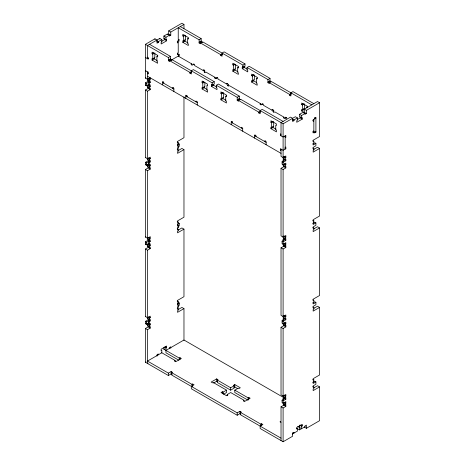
<?xml version="1.0" encoding="UTF-8"?>
<svg xmlns="http://www.w3.org/2000/svg" width="465" height="465" viewBox="0 0 465 465"><rect width="100%" height="100%" fill="white"/><g stroke="black" fill="none" stroke-linecap="round" stroke-linejoin="round"><path stroke-width="0.7" d="M148.004 78.794L149.55 79.684L150.242 79.288L150.242 77.702L147.486 79.288L145.423 78.097L145.423 44.315L154.944 38.816L157.007 40.007L157.007 43.187L158.385 42.391L158.385 41.6L161.826 39.612L161.826 41.995L161.14 42.391L161.14 43.983L166.644 40.804L166.644 39.211L165.959 39.612L163.889 38.421L163.889 36.032L167.336 34.05L169.4 35.241L169.4 36.032L170.777 35.241L170.777 32.062L183.971 24.442L183.971 28.667M170.777 35.241L168.708 34.05L168.708 30.87L181.902 23.25L183.971 24.442M161.826 39.612L159.762 38.421L147.486 45.506L147.486 58.753L148.515 58.16M167.679 34.643L168.708 34.05M163.889 38.421L164.366 38.147M163.889 36.032L165.959 37.229L169.4 35.241M161.483 41.397L164.581 39.612L166.644 40.804M145.934 57.265L145.423 57.561L148.172 59.154L148.172 57.561L147.486 57.166M154.828 52.923L154.828 57.695L152.764 58.886L152.072 58.491L152.072 60.078L157.583 63.257L157.583 61.671L156.891 61.27L156.891 56.503L157.583 56.899L157.583 55.312L152.072 52.132L152.072 53.719L153.624 52.824M185.576 35.852L185.576 39.944L183.512 41.135L182.821 40.74L182.821 42.327L188.331 45.506L188.331 43.919L187.639 43.518L187.639 38.752L188.331 39.147L188.331 37.56L182.821 34.381L182.821 35.968L184.373 35.073M152.072 53.719L152.764 54.114L154.31 53.225M182.821 35.968L183.512 36.363L185.058 35.474M177.822 40.763L178.92 41.402L178.92 39.81L179.263 39.612M178.92 40.606L177.543 41.402L177.543 42.989L178.234 42.594L178.234 52.661L177.543 53.057L177.543 54.649L178.752 53.952M156.891 56.503L157.926 55.905M187.639 38.752L188.674 38.153M152.072 60.078L154.142 58.886L157.199 60.653M182.821 42.327L184.89 41.135L187.947 42.902M145.934 70.511L145.423 70.808L148.172 72.401L148.172 73.987L147.486 73.592L148.515 72.993M168.365 57.561L170.434 56.37L170.434 59.549L168.365 60.741L168.365 57.561L145.423 44.315M199.113 39.81L201.176 38.618L201.176 41.798L199.113 42.989L199.113 39.81L178.234 27.755L178.234 39.415L178.92 39.81M148.004 71.703L147.486 71.999L147.486 80.085L149.55 81.276L150.242 80.881L150.242 82.468L149.55 82.863L148.515 82.27L146.452 83.462L145.423 82.863L145.423 85.252L146.452 85.845L148.515 84.653L149.55 85.252L150.242 84.851L150.242 86.444L149.55 86.839L147.486 85.647L147.486 87.24L149.55 88.431L150.242 88.03L150.242 89.623L147.486 91.21L145.423 90.018L145.423 157.583L147.486 158.774L150.242 157.187L150.242 158.774L149.55 159.175L148.004 158.28M168.365 59.944L170.434 58.753M199.113 42.193L201.176 41.001M179.263 54.452L178.92 54.649L177.27 53.696M168.365 60.741L169.742 61.537L169.742 60.741L171.806 59.549L212.191 82.863L214.26 81.671L214.26 84.055L212.191 85.252L211.505 84.851L211.505 86.444L217.01 89.623L217.01 88.03L216.324 87.635L216.324 85.252L218.387 84.055L239.272 96.11L239.272 99.289L237.202 100.487L237.202 97.307L216.324 85.252M179.263 55.242L178.234 55.841L178.92 56.236L178.92 54.149M199.113 42.989L200.491 43.786L200.491 42.989L202.554 41.798L242.939 65.112L245.003 63.92L245.003 66.303L242.939 67.495L242.253 67.1L242.253 68.692L247.758 71.872L247.758 70.279L247.072 69.884L247.072 67.495L249.135 66.303L270.014 78.358L270.014 81.538L267.95 82.735L267.95 79.556L247.072 67.495M171.108 60.218L178.234 56.102L191.772 63.92L191.772 65.112M145.423 78.097L145.934 77.8M147.486 80.085L148.085 79.736M145.423 82.863L148.172 81.276L150.242 82.468M145.423 85.252L145.934 84.95M147.486 85.647L148.172 85.252L150.242 86.444M147.486 87.24L147.957 86.967M145.423 90.018L148.172 88.431L150.242 89.623M191.772 63.92L191.08 64.321L192.458 65.112L194.178 64.118M163.5 81.834L162.401 82.468L173.875 89.094M169.742 60.741L189.935 72.401L191.487 71.505M200.491 42.989L220.683 54.649L222.747 53.458M189.935 72.401L189.935 73.197L191.487 72.302M220.683 54.649L220.683 55.44L222.747 54.248M173.526 87.699L172.498 88.298L172.498 87.501L173.875 88.298L173.875 91.477M193.149 64.716L193.149 63.92L194.527 64.716L194.527 65.513L203.246 70.546L204.275 69.948M205.082 71.075L203.932 71.738L205.309 72.534L205.995 72.133L215.173 77.434L215.173 78.626M204.85 82.485L204.85 86.571L202.787 87.769L202.095 87.368L202.095 88.96L207.605 92.14L207.605 90.547L206.913 90.152L206.913 85.38L207.605 85.781L207.605 84.188L202.095 81.009L202.095 82.601L203.647 81.706M235.598 64.734L235.598 68.82L233.535 70.017L232.843 69.616L232.843 71.209L238.353 74.388L238.353 72.796L237.662 72.401L237.662 67.628L238.353 68.03L238.353 66.437L232.843 63.257L232.843 64.85L234.395 63.955M202.095 82.601L202.787 82.997L204.333 82.102M232.843 64.85L233.535 65.245L235.081 64.35M215.173 77.434L214.487 77.829L215.865 78.626L217.585 77.632M186.907 95.342L185.802 95.982L197.276 102.602M237.662 67.628L238.696 67.036M202.095 88.96L204.164 87.769L207.221 89.536M232.843 71.209L234.912 70.017L237.97 71.779M211.505 84.851L212.54 84.258M242.253 67.1L243.282 66.507M211.505 86.444L213.569 85.252L216.632 87.013M242.253 68.692L244.317 67.495L247.374 69.262M196.933 101.213L195.899 101.812L195.899 101.015L197.276 101.812L197.276 104.991M216.551 78.707L216.551 77.434L217.928 78.23L217.928 79.021L226.647 84.055L227.681 83.462M228.484 84.589L227.339 85.252L228.716 86.042L229.402 85.647L260.609 103.666L260.609 104.858M223.665 93.349L223.665 97.435L221.602 98.632L220.91 98.231L220.91 99.824L226.42 103.003L226.42 101.411L225.728 101.015L225.728 96.243L226.42 96.644L226.42 95.052L220.91 91.872L220.91 93.465L222.462 92.57M254.413 74.917L254.413 79.684L252.35 80.875L251.658 80.48L251.658 82.073L257.168 85.252L257.168 83.659L256.477 83.264L256.477 78.492L257.168 78.893L257.168 77.3L251.658 74.121L251.658 75.714L253.727 74.516M220.91 93.465L221.602 93.86L223.665 92.669M251.658 75.714L252.35 76.109L253.896 75.214M225.728 96.243L226.763 95.651M256.477 78.492L257.511 77.899M220.91 99.824L222.979 98.632L226.037 100.394M251.658 82.073L253.727 80.875L256.785 82.642M237.202 97.307L239.272 96.11M267.95 79.556L270.014 78.358M237.202 99.69L239.272 98.499M267.95 81.939L270.014 80.747M237.202 100.487L238.58 101.277L238.58 100.487L240.643 99.289L283.098 123.8L295.374 116.715L297.437 117.907L297.437 120.29L296.751 120.685L296.751 122.278L302.256 119.098L302.256 117.506L301.57 117.907L299.501 116.715L299.501 114.326L302.942 112.338L305.011 113.536L305.011 114.326L306.389 113.536L306.389 110.356L319.577 102.736L319.577 136.518L313.154 140.227L313.154 141.819L313.846 141.418L313.846 143.011L313.154 143.406L313.154 144.999L315.909 143.406L315.909 145.789L313.154 147.382L313.154 148.969L313.846 148.573L313.846 150.166L313.154 150.561L313.154 152.154L319.577 148.44L319.577 216.004L313.154 219.713L313.154 221.305L313.846 220.91L313.846 222.497L313.154 222.892L313.154 224.485L315.909 222.892L315.909 225.281L313.154 226.868L313.154 228.46L313.846 228.059L313.846 229.652L313.154 230.047L313.154 231.64L319.577 227.931L319.577 295.496L313.154 299.204L313.154 300.791L313.846 300.396L313.846 301.983L313.154 302.384L313.154 303.971L315.909 302.384L315.909 304.767L313.154 306.359L313.154 307.946L313.846 307.551L313.846 309.138L313.154 309.539L313.154 311.126L319.577 307.417L319.577 374.982L313.154 378.69L313.154 380.283L313.846 379.882L313.846 381.474L313.154 381.87L313.154 383.462L315.909 381.87L315.909 384.253L313.154 385.845L313.154 387.432L313.846 387.037L313.846 388.624L313.154 389.025L313.154 390.612L319.577 386.903L319.577 420.686L306.389 428.306L304.319 427.114M267.95 82.735L269.328 83.526L269.328 82.735L271.391 81.538L311.777 104.858M145.423 157.583L145.934 157.286M147.486 91.21L147.486 159.571L148.004 159.274M183.971 340.281L183.971 308.609L177.543 312.317L177.543 310.73L178.234 310.329L178.234 308.743L177.543 309.138L177.543 307.551L178.234 307.15L178.234 304.767L177.543 305.168L177.543 303.575L178.234 303.18L178.234 301.587L177.543 301.988L177.543 300.396L183.971 296.687L183.971 229.123L177.543 232.831L177.543 231.245L178.234 230.843L178.234 229.257L177.543 229.652L177.543 228.065L178.234 227.664L178.234 225.281L177.543 225.676L177.543 224.089L178.234 223.688L178.234 222.101L177.543 222.497L177.543 220.91L183.971 217.202L183.971 149.637L177.543 153.345L177.543 151.753L178.234 151.357L178.234 149.765L177.543 150.166L177.543 148.573L178.234 148.178L178.234 145.795L177.543 146.19L177.543 144.603L178.234 144.202L178.234 142.616L177.543 143.011L177.543 141.424L183.971 137.71L183.971 96.894M148.004 237.766L149.55 238.661L150.242 238.266L150.242 236.673L147.486 238.266L145.423 237.069L145.423 169.504L147.486 170.702L150.242 169.109L150.242 167.522L149.55 167.917L147.486 166.726L147.486 165.133L149.55 166.325L150.242 165.929L150.242 164.343L149.55 164.738L148.515 164.139L146.452 165.331L145.423 164.738L145.423 162.355L148.172 160.762L150.242 161.954L150.242 160.367L149.55 160.762L147.486 159.571M177.892 143.609L179.263 144.005L179.263 146.388L177.845 147.207M145.423 162.355L146.452 162.948L148.515 161.756L149.55 162.355L150.242 161.954M177.456 145.045L179.263 144.005M145.423 164.738L145.934 164.441M147.486 165.133L148.172 164.738L150.242 165.929M147.486 166.726L147.957 166.453M145.423 169.504L148.172 167.917L150.242 169.109M177.892 150.759L181.902 148.445L183.971 149.637M260.609 103.666L259.918 104.061L261.295 104.858L263.016 103.864M232.337 121.574L231.239 122.214L242.713 128.834M238.58 100.487L258.773 112.141L260.324 111.245M269.328 82.735L289.521 94.389L291.067 93.494M258.773 112.141L258.773 112.937L260.324 112.042M289.521 94.389L289.521 95.186L291.067 94.29M261.987 104.456L261.987 103.666L263.364 104.456L263.364 105.253L272.083 110.286L273.112 109.694M273.92 110.815L272.769 111.478L274.147 112.274L274.832 111.879L284.016 117.174L284.016 118.372M273.687 122.231L273.687 126.317L271.624 127.509L270.932 127.114L270.932 128.7L276.443 131.88L276.443 130.293L275.751 129.892L275.751 125.126L276.443 125.521L276.443 123.934L270.932 120.755L270.932 122.341L272.484 121.446M307.534 106.776L306.499 107.374L307.191 107.77L307.191 106.183L301.68 103.003L301.68 104.59L303.232 103.695M270.932 122.341L271.624 122.743L273.687 121.551M301.68 104.59L302.372 104.991L304.435 103.794M284.016 117.174L283.325 117.575L284.702 118.372L286.423 117.378M255.744 135.088L254.646 135.722L266.114 142.348M304.127 112.361L301.68 110.949L301.68 109.362L302.372 109.757L304.435 108.566L304.435 104.48M306.389 113.536L304.319 112.338L304.319 109.159L317.514 101.544L319.577 102.736M270.932 128.7L273.002 127.509L276.059 129.276M301.68 110.949L303.75 109.757L303.75 108.7M303.401 112.873L304.319 112.338M292.444 118.999L293.996 119.894L297.437 117.907M299.501 114.326L301.57 115.518L305.011 113.536M293.996 119.894L293.996 120.685L292.619 121.481L292.619 118.302L290.555 117.11L281.029 122.609L281.029 135.856M297.129 119.674L300.192 117.907L302.256 119.098M265.771 140.959L264.742 141.552L264.742 140.756L266.114 141.552L266.114 144.731M285.161 137.576L285.847 137.181L285.847 135.46L283.098 137.047L280.343 135.46L280.343 133.868L281.029 134.269M285.161 147.382L285.847 146.987L285.847 148.707L283.098 150.294L280.343 148.707L280.343 150.294L281.029 150.695M313.846 130.956L313.154 131.351L313.154 132.944L315.909 131.351M314.532 118.901L314.532 118.104L315.909 117.308L315.909 132.147L314.532 132.944L314.532 132.147M145.423 237.069L145.934 236.772M283.609 157.083L285.161 157.978L285.847 157.583L285.847 155.99L283.098 157.583L281.029 156.391L281.029 149.102M283.098 161.756L283.098 159.966L283.784 159.571L285.847 160.762L285.847 159.169L285.161 159.571L283.098 158.379L283.098 123.8M147.486 170.702L147.486 239.056L147.957 238.783M283.609 164.238L285.161 165.133L285.847 164.738L285.847 163.145L283.098 164.738L282.063 164.139L282.063 161.756L284.127 160.565L283.098 159.966M312.811 144.005L314.875 142.813L315.909 143.406M148.004 317.252L149.55 318.147L150.242 317.752L150.242 316.159L147.486 317.752L145.423 316.56L145.423 248.996L147.486 250.187L150.242 248.595L150.242 247.008L149.55 247.403L147.486 246.212L147.486 244.625L149.55 245.816L150.242 245.415L150.242 243.829L149.55 244.224L148.515 243.631L146.452 244.823L145.423 244.224L145.423 241.841L148.172 240.248L150.242 241.445L150.242 239.853L149.55 240.248L147.486 239.056M177.892 223.095L179.263 223.491L179.263 225.88L177.845 226.699M282.063 161.756L283.098 162.349L285.847 160.762M145.423 241.841L146.452 242.434L148.515 241.242L149.55 241.841L150.242 241.445M177.456 224.537L179.263 223.491M145.423 244.224L145.934 243.927M147.486 244.625L148.172 244.224L150.242 245.415M283.609 236.575L285.161 237.47L285.847 237.069L285.847 235.482L283.098 237.069L281.029 235.877L281.029 168.313L283.784 166.726L285.847 167.917L285.847 166.325L285.161 166.726L283.098 165.528L283.098 162.349M313.427 149.608L317.514 147.248L319.577 148.44M147.486 246.212L147.957 245.939M145.423 248.996L148.172 247.403L150.242 248.595M177.892 230.251L181.902 227.931L183.971 229.123M281.029 168.313L283.098 169.504L285.847 167.917M145.423 316.56L145.934 316.258M283.098 241.242L283.098 239.452L283.784 239.056L285.847 240.248L285.847 238.661L285.161 239.056L283.098 237.865L283.098 169.504M147.486 250.187L147.486 318.548L147.957 318.275M283.609 243.73L285.161 244.619L285.847 244.224L285.847 242.631L283.098 244.224L282.063 243.625L282.063 241.242L284.127 240.05L283.098 239.452M312.811 223.491L314.875 222.299L315.909 222.892M172.038 374.453L171.12 373.924L168.365 375.511L145.423 362.264L145.423 328.482L147.486 329.673L150.242 328.087L150.242 326.494L149.55 326.889L147.486 325.698L147.486 324.111L149.55 325.302L150.242 324.907L150.242 323.315L149.55 323.71L148.515 323.117L146.452 324.308L145.423 323.71L145.423 321.327L148.172 319.74L150.242 320.931L150.242 319.339L149.55 319.74L147.486 318.548M177.892 302.581L179.263 302.982L179.263 305.366L177.845 306.185M282.063 241.242L283.098 241.841L285.847 240.248M145.423 321.327L146.452 321.925L148.515 320.734L149.55 321.327L150.242 320.931M177.456 304.023L179.263 302.982M145.423 323.71L145.934 323.413M147.486 324.111L148.172 323.71L150.242 324.907M283.609 316.06L285.161 316.956L285.847 316.555L285.847 314.968L283.098 316.555L281.029 315.363L281.029 247.799L283.784 246.212L285.847 247.403L285.847 245.811L284.818 245.218M313.846 228.856L317.514 226.734L319.577 227.931M147.486 325.698L147.957 325.424M283.098 241.841L283.098 245.02L285.161 246.212L285.847 245.811M145.423 328.482L148.172 326.889L150.242 328.087M177.892 309.737L181.902 307.417L183.971 308.609M281.029 247.799L283.098 248.99L285.847 247.403M163.889 347.576L163.889 349.215L164.319 348.965M164.407 347.128L165.959 348.023L166.644 347.622L166.644 346.036L161.14 349.215L161.14 350.802L161.826 350.407L161.826 352.79L147.486 361.073L168.365 373.128L171.12 371.535L172.498 372.331L171.806 372.727L171.806 375.116L237.202 412.868L239.957 411.281L241.335 412.077L240.643 412.472L240.643 414.856L281.029 438.175M145.423 362.264L146.016 361.921M165.959 350.407L183.971 340.008L283.656 397.563M148.079 363.113L147.486 363.456L147.486 329.673M175.136 361.665L175.136 360.474L174.445 360.875L175.822 361.665L181.333 358.486L179.955 357.695L179.263 358.091L163.889 349.215M283.098 320.728L283.098 318.944L283.784 318.542L285.847 319.734L285.847 318.147L285.161 318.542L283.098 317.351L283.098 248.99M283.609 323.216L285.161 324.111L285.847 323.71L285.847 322.123L283.098 323.71L282.063 323.117L282.063 320.728L284.127 319.536L283.098 318.944M312.811 302.977L314.875 301.785L315.909 302.384M282.063 320.728L283.098 321.327L285.847 319.734M283.609 395.546L285.161 396.442L285.847 396.046L285.847 394.454L283.098 396.046L281.029 394.855L281.029 327.29L283.784 325.698L285.847 326.889L285.847 325.302L284.818 324.704M313.846 308.342L317.514 306.226L319.577 307.417M283.098 321.327L283.098 324.506L285.161 325.698L285.847 325.302M281.029 327.29L283.098 328.482L285.847 326.889M171.806 372.727L191.999 384.386L192.69 383.991L194.068 384.788L191.313 386.374L191.313 388.757L237.202 415.257L239.957 413.664L240.876 414.193M248.101 400.22L234.796 392.536L234.796 390.152L238.237 388.165L238.923 388.56L240.3 387.764L234.796 384.584L233.418 385.38L234.104 385.776L234.104 388.165L230.663 390.152L217.358 382.468L217.358 380.079L218.044 379.684L216.667 378.888L211.162 382.067L212.54 382.864L213.226 382.468L226.536 390.152L226.536 392.536L223.665 394.192M213.621 383.032L216.667 381.277L217.585 381.806M226.536 390.152L223.09 392.135L222.404 391.739L221.026 392.536L226.536 395.715L227.908 394.919L227.222 394.523L227.222 395.715M217.358 380.079L230.663 387.764L234.104 385.776M233.878 387.502L234.796 386.973L237.842 388.728M227.222 394.523L230.663 392.536L243.974 400.22L243.974 401.411M243.974 400.22L243.282 400.615L244.66 401.411L250.17 398.232L248.792 397.436L248.101 397.837L234.796 390.152M283.098 400.22L283.098 398.429L283.784 398.034L285.847 399.226L285.847 397.633L285.161 398.034L283.098 396.837L283.098 328.482M283.609 402.702L285.161 403.597L285.847 403.202L285.847 401.609L283.098 403.196L282.063 402.603L282.063 400.22L284.127 399.028L283.098 398.429M312.811 382.468L314.875 381.271L315.909 381.87M282.063 400.22L283.098 400.813L285.847 399.226M281.029 440.558L281.029 406.776L283.784 405.184L285.847 406.381L285.847 404.788L284.818 404.19M313.846 387.833L317.514 385.712L319.577 386.903M283.098 400.813L283.098 403.992L285.161 405.184L285.847 404.788M281.029 406.776L283.098 407.968L285.847 406.381M240.643 412.472L260.836 424.132L261.528 423.731L262.905 424.528L260.15 426.12L260.15 428.503L283.098 441.75L292.619 436.251L292.619 433.072L293.996 432.276L293.996 433.072L292.962 432.479M280.686 421.412L280 421.813L280.918 422.342M299.501 425.126L301.57 426.318L302.256 425.917L302.256 424.33L296.751 427.509L296.751 429.096L297.437 428.701L297.437 431.084L292.253 434.077M296.403 428.102L299.501 429.893L305.092 426.667M180.298 26.563L201.176 38.618M245.003 63.92L224.124 51.865L222.061 53.057L222.061 56.236L220.683 55.44M313.846 103.666L292.962 91.611L290.898 92.802L290.898 95.982L289.521 95.186M201.176 41.798L202.554 42.594M270.014 81.538L270.932 82.073M168.708 30.87L170.777 32.062M304.319 109.159L306.389 110.356M314.805 117.471L315.909 118.104L313.154 119.691L313.154 121.284L313.846 120.888L312.811 120.29M177.2 41.995L178.234 42.594M314.875 131.549L315.909 132.147M156.833 40.705L158.385 41.6M156.833 41.501L158.385 42.391M292.444 119.796L293.996 120.685M312.742 131.909L313.846 132.542L313.846 119.296M149.55 44.315L170.434 56.37M214.26 81.671L193.376 69.616L191.313 70.808L191.313 73.987L189.935 73.197M283.098 121.417L262.214 109.362L260.15 110.554L260.15 113.733L258.773 112.937M312.811 140.825L313.846 141.418M170.434 59.549L171.806 60.345L171.806 59.549M239.272 99.289L240.184 99.824M312.811 147.98L313.846 148.573M284.818 136.582L285.847 137.181M284.818 148.108L285.847 148.707M147.486 76.243L281.029 153.345M148.69 78.393L150.242 79.288M283.784 156.391L285.847 157.583M284.301 163.843L285.847 164.738M177.2 142.017L178.234 142.616M312.811 220.311L313.846 220.91M177.392 145.307L178.234 145.795M177.717 147.882L178.234 148.178M177.2 149.172L178.234 149.765M312.811 227.466L313.846 228.059M148.69 157.879L150.242 158.774M283.784 235.877L285.847 237.069M284.301 243.329L285.847 244.224M177.2 221.503L178.234 222.101M312.811 299.797L313.846 300.396M177.392 224.798L178.234 225.281M177.717 227.368L178.234 227.664M177.2 228.658L178.234 229.257M312.811 306.952L313.846 307.551M148.69 237.371L150.242 238.266M283.784 315.363L285.847 316.555M284.301 322.815L285.847 323.71M177.2 300.995L178.234 301.587M312.811 379.289L313.846 379.882M177.392 304.284L178.234 304.767M177.717 306.853L178.234 307.15M177.2 308.144L178.234 308.743M312.811 386.438L313.846 387.037M148.69 316.857L150.242 317.752M284.301 395.151L285.847 396.046M284.301 402.306L285.847 403.202M165.098 346.733L166.644 347.622M300.71 425.027L302.256 425.917M297.687 426.463L301.57 428.701L301.57 426.318M178.659 360.125L165.959 352.79L165.959 348.023M161.309 352.493L175.136 360.474M157.35 354.185L158.385 354.778L158.385 353.981L157.007 354.778L157.007 356.173M306.389 428.306L306.389 425.126L305.011 425.917L305.011 426.713M302.372 104.991L302.372 109.757M301.57 115.518L301.57 117.907M300.192 116.843L300.192 117.907M299.501 425.719L299.501 429.893M286.766 118.767L286.766 117.971L285.388 117.174L285.388 118.447M285.161 135.856L285.161 149.102M285.161 157.978L285.161 159.571M285.161 165.133L285.161 166.726M285.161 237.47L285.161 239.056M285.161 244.619L285.161 246.212M285.161 316.956L285.161 318.542M285.161 324.111L285.161 325.698M285.161 396.442L285.161 398.034M285.161 403.597L285.161 405.184M283.784 158.507L283.784 159.571M283.784 165.133L283.784 166.726M283.784 237.999L283.784 239.056M283.784 244.619L283.784 246.212M283.784 317.485L283.784 318.542M283.784 324.111L283.784 325.698M283.784 396.971L283.784 398.034M283.784 403.597L283.784 405.184M283.098 407.968L283.098 441.75M273.461 112.193L273.461 110.286L272.083 109.496L272.083 110.286M273.002 126.451L273.002 127.509M271.624 122.743L271.624 127.509M261.528 423.731L261.528 425.522M260.836 424.132L260.836 425.917M256.017 136.518L256.017 135.722L254.646 134.931L254.646 138.111M253.727 79.817L253.727 80.875M252.35 76.109L252.35 80.875M248.792 397.436L248.792 399.226M248.101 397.837L248.101 399.621M244.317 66.437L244.317 67.495M242.939 65.112L242.939 67.495M242.713 131.217L242.713 128.038L241.335 127.247L241.335 128.038M239.957 411.281L239.957 413.664M237.202 412.868L237.202 415.257M234.912 68.954L234.912 70.017M234.796 384.584L234.796 386.973M233.535 65.245L233.535 70.017M232.616 123.004L232.616 122.214L231.239 121.417L231.239 124.597M230.663 387.764L230.663 390.152M228.024 86.042L228.024 84.055L226.647 83.264L226.647 84.055M223.09 392.135L223.09 393.925M222.979 97.569L222.979 98.632M222.404 391.739L222.404 393.529M221.602 93.86L221.602 98.632M216.667 378.888L216.667 381.277M213.569 84.188L213.569 85.252M212.191 82.863L212.191 85.252M204.623 72.453L204.623 70.546L203.246 69.75L203.246 70.546M204.164 86.705L204.164 87.769M202.787 82.997L202.787 87.769M192.69 383.991L192.69 386.374M191.999 384.386L191.999 386.177M187.18 96.778L187.18 95.982L185.802 95.186L185.802 98.365M184.89 39.542L184.89 41.135M183.512 36.363L183.512 41.135M179.955 357.695L179.955 359.48M179.263 358.091L179.263 359.881M171.12 371.535L171.12 373.924M170.777 348.221L170.777 346.832L169.4 347.622L169.4 348.419M168.365 373.128L168.365 375.511M167.336 34.05L167.336 34.643M165.959 37.229L165.959 39.612M164.581 38.322L164.581 39.612M163.779 83.264L163.779 82.468L162.401 81.671L162.401 84.851M159.762 38.421L159.762 39.014M154.944 38.816L154.944 39.415M154.142 57.829L154.142 58.886M152.764 54.114L152.764 58.886M149.55 79.684L149.55 81.276M149.55 82.863L149.55 85.252M149.55 86.839L149.55 88.431M149.55 159.175L149.55 160.762M149.55 162.355L149.55 164.738M149.55 166.325L149.55 167.917M149.55 238.661L149.55 240.248M149.55 241.841L149.55 244.224M149.55 245.816L149.55 247.403M149.55 318.147L149.55 319.74M149.55 321.327L149.55 323.71M149.55 325.302L149.55 326.889M148.515 82.27L148.515 84.653M148.515 161.756L148.515 164.139M148.515 241.242L148.515 243.631M148.515 320.734L148.515 323.117M148.172 80.183L148.172 81.276M148.172 84.357L148.172 85.252M148.172 87.24L148.172 88.431M148.172 159.768L148.172 160.762M148.172 163.942L148.172 164.738M148.172 166.726L148.172 167.917M148.172 239.254L148.172 240.248M148.172 243.428L148.172 244.224M148.172 246.212L148.172 247.403M148.172 318.746L148.172 319.74M148.172 322.919L148.172 323.71M148.172 325.698L148.172 326.889M146.452 83.462L146.452 85.845M146.452 162.948L146.452 165.331M146.452 242.434L146.452 244.823M146.452 321.925L146.452 324.308"/></g></svg>
